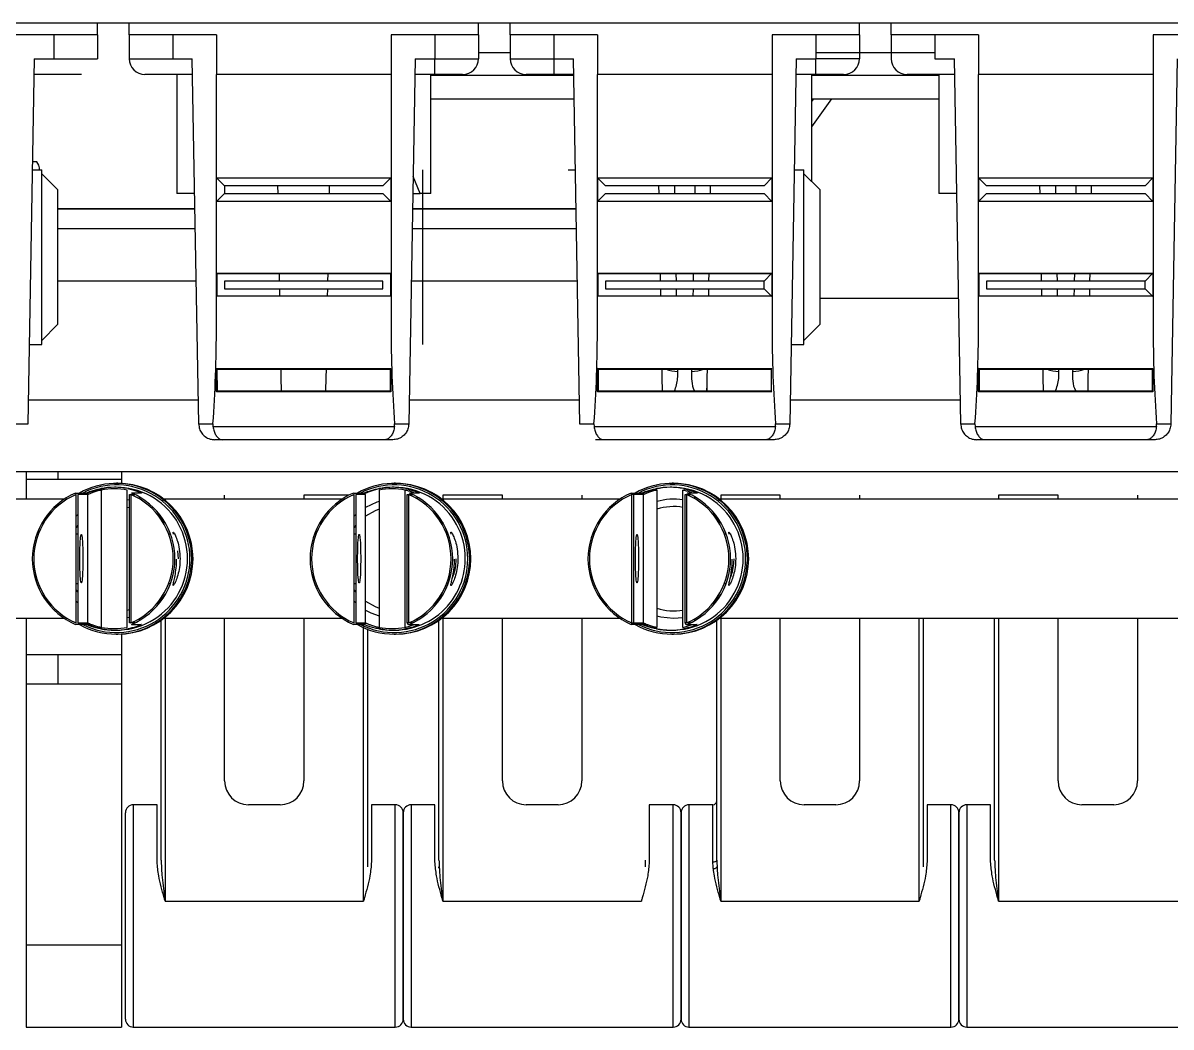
# Model space of a CAD drawing. Header units: millimetres. Extents: x 0 to 415, y 0 to 292.
# Drawn here: x 99.85 to 107.08, y 78.59 to 84.91 of the extents above; entities that cross this region are included whole.
import ezdxf

# ---------------------------------------------------------------- set-up
doc = ezdxf.new("R2010")
doc.units = ezdxf.units.MM

msp = doc.modelspace()

# ---------------------------------------------------------------- linework, layer by layer
at = {"color": 7, "linetype": 'Continuous', "lineweight": 25}
for p, q in [((90.42843, 84.91386), (109.2, 84.91386)), ((100.31422, 84.83886), (100.31422, 84.91386)), ((100.51422, 84.83886), (100.51422, 84.91386)), ((102.71422, 84.83886), (102.71422, 84.91386)), ((102.91422, 84.83886), (102.91422, 84.91386)), ((105.11422, 84.83886), (105.11422, 84.91386)), ((105.31422, 84.83886), (105.31422, 84.91386)), ((100.31422, 84.83886), (99.76422, 84.83886)), ((100.03922, 84.83886), (100.03922, 84.68886)), ((100.31422, 84.83886), (100.31422, 84.68886)), ((100.51422, 84.83886), (100.51422, 84.68886)), ((101.06422, 84.83886), (100.51422, 84.83886)), ((100.78922, 84.83886), (100.78922, 84.68886)), ((101.06422, 84.83886), (101.06422, 84.58886)), ((102.71422, 84.83886), (102.16422, 84.83886)), ((102.16422, 84.83886), (102.16422, 84.58886)), ((102.43922, 84.83886), (102.43922, 84.68886)), ((102.71422, 84.83886), (102.71422, 84.68886)), ((102.91422, 84.83886), (102.91422, 84.68886)), ((103.46422, 84.83886), (102.91422, 84.83886)), ((103.18922, 84.83886), (103.18922, 84.68886)), ((103.46422, 84.83886), (103.46422, 84.58886)), ((104.56422, 84.83886), (104.56422, 84.58886)), ((105.11422, 84.83886), (104.56422, 84.83886)), ((104.83922, 84.83886), (104.83922, 84.68886)), ((105.11422, 84.83886), (105.11422, 84.68886)), ((105.86422, 84.83886), (105.31422, 84.83886)), ((105.31422, 84.83886), (105.31422, 84.68886)), ((105.58922, 84.83886), (105.58922, 84.68886)), ((105.86422, 84.83886), (105.86422, 84.58886)), ((107.51422, 84.83886), (106.96422, 84.83886)), ((106.96422, 84.83886), (106.96422, 84.58886)), ((99.91596, 84.68886), (99.87582, 82.38886)), ((99.91596, 84.68886), (100.03922, 84.68886)), ((100.03922, 84.68886), (100.31422, 84.68886)), ((100.51422, 84.68886), (100.78922, 84.68886)), ((100.78922, 84.68886), (100.91247, 84.68886)), ((100.95262, 82.38886), (100.91247, 84.68886)), ((102.31596, 84.68886), (102.27582, 82.38886)), ((102.31596, 84.68886), (102.43922, 84.68886)), ((102.43922, 84.68886), (102.71422, 84.68886)), ((102.43922, 84.58886), (102.43922, 84.68886)), ((102.71422, 84.7282), (102.91422, 84.7282)), ((102.91422, 84.68886), (103.18922, 84.68886)), ((103.18922, 84.68886), (103.31247, 84.68886)), ((103.18922, 84.68886), (103.18922, 84.58886)), ((103.35262, 82.38886), (103.31247, 84.68886)), ((104.71596, 84.68886), (104.67582, 82.38886)), ((104.71596, 84.68886), (104.83922, 84.68886)), ((104.83922, 84.7282), (105.58922, 84.7282)), ((104.83922, 84.58886), (104.83922, 84.68886)), ((105.11422, 84.68886), (104.83922, 84.68886)), ((105.58922, 84.68886), (105.71247, 84.68886)), ((105.75262, 82.38886), (105.71247, 84.68886)), ((107.11596, 84.68886), (107.07582, 82.38886)), ((100.03922, 84.58886), (99.91422, 84.58886)), ((100.21422, 84.58886), (100.03922, 84.58886)), ((100.78922, 84.58886), (100.61422, 84.58886)), ((100.91422, 84.58886), (100.78922, 84.58886)), ((100.81422, 84.58886), (100.81422, 83.83886)), ((101.06422, 83.00761), (101.06422, 84.58886)), ((102.16422, 84.58886), (101.06422, 84.58886)), ((102.16422, 84.58886), (102.16422, 83.00761)), ((102.43922, 84.58886), (102.31422, 84.58886)), ((102.41422, 83.83886), (102.41422, 84.58886)), ((102.41422, 84.5857), (103.31427, 84.5857)), ((102.61422, 84.58886), (102.43922, 84.58886)), ((103.18922, 84.58886), (103.01422, 84.58886)), ((103.31422, 84.58886), (103.18922, 84.58886)), ((103.46422, 83.00761), (103.46422, 84.58886)), ((104.56422, 84.58886), (103.46422, 84.58886)), ((104.56422, 84.58886), (104.56422, 83.00761)), ((104.83922, 84.58886), (104.71422, 84.58886)), ((104.81422, 83.91386), (104.81422, 84.58886)), ((104.81422, 84.5857), (105.61422, 84.5857)), ((105.01422, 84.58886), (104.83922, 84.58886)), ((105.58922, 84.58886), (105.41422, 84.58886)), ((105.71422, 84.58886), (105.58922, 84.58886)), ((105.61422, 84.58886), (105.61422, 83.83886)), ((105.86422, 83.00761), (105.86422, 84.58886)), ((106.96422, 84.58886), (105.86422, 84.58886)), ((106.96422, 84.58886), (106.96422, 83.00761)), ((102.41422, 84.4357), (103.31689, 84.4357)), ((104.81422, 84.4357), (105.61422, 84.4357)), ((104.81422, 84.26049), (104.93985, 84.4357)), ((104.81422, 84.41874), (104.82638, 84.4357)), ((99.93286, 84.03886), (99.90462, 84.03886)), ((99.90374, 83.98886), (99.96422, 83.98886)), ((99.94907, 83.98886), (99.94907, 84.00201)), ((99.96422, 82.88886), (99.96422, 83.98886)), ((100.06422, 83.86386), (99.96422, 83.96386)), ((102.36422, 82.88886), (102.36422, 83.98886)), ((103.27936, 83.98886), (103.32469, 83.98886)), ((104.70374, 83.98886), (104.76422, 83.98886)), ((104.76422, 82.88886), (104.76422, 83.98886)), ((104.86422, 83.86386), (104.76422, 83.96386)), ((101.06511, 83.93798), (101.1151, 83.88798)), ((101.06511, 83.93798), (102.16333, 83.93798)), ((101.06511, 83.78975), (101.06511, 83.93798)), ((102.11334, 83.88798), (101.1151, 83.88798)), ((101.1151, 83.88798), (101.1151, 83.83974)), ((101.45229, 83.83974), (101.45145, 83.88798)), ((101.77614, 83.83974), (101.77698, 83.88798)), ((102.11334, 83.88798), (102.16333, 83.93798)), ((102.16224, 83.93688), (102.1618, 83.79128)), ((102.16333, 83.93798), (102.16333, 83.78975)), ((102.34729, 83.83886), (102.303, 83.94603)), ((103.46511, 83.93798), (103.5151, 83.88798)), ((103.46511, 83.93798), (104.56333, 83.93798)), ((103.46664, 83.79128), (103.4662, 83.93688)), ((104.51334, 83.88798), (103.5151, 83.88798)), ((103.85229, 83.83974), (103.85145, 83.88798)), ((103.95152, 83.83974), (103.95068, 83.88798)), ((104.07775, 83.88798), (104.07691, 83.83974)), ((104.17614, 83.83974), (104.17698, 83.88798)), ((104.51334, 83.88798), (104.56333, 83.93798)), ((104.56224, 83.93688), (104.5618, 83.79128)), ((105.86511, 83.93798), (106.96333, 83.93798)), ((105.86511, 83.93798), (105.9151, 83.88798)), ((105.86664, 83.79128), (105.8662, 83.93688)), ((106.91334, 83.88798), (105.9151, 83.88798)), ((106.25229, 83.83974), (106.25145, 83.88798)), ((106.35152, 83.83974), (106.35068, 83.88798)), ((106.47775, 83.88798), (106.47691, 83.83974)), ((106.57614, 83.83974), (106.57698, 83.88798)), ((106.91334, 83.88798), (106.96333, 83.93798)), ((106.96224, 83.93688), (106.9618, 83.79128)), ((100.06422, 83.86386), (100.06422, 83.01386)), ((100.92731, 83.83886), (100.81422, 83.83886)), ((101.06511, 83.78975), (101.1151, 83.83974)), ((101.1151, 83.83974), (102.11334, 83.83974)), ((102.11334, 83.83974), (102.16333, 83.78975)), ((102.30113, 83.83886), (102.34729, 83.83886)), ((102.41422, 83.83886), (102.34729, 83.83886)), ((103.46511, 83.78975), (103.5151, 83.83974)), ((103.5151, 83.83974), (104.51334, 83.83974)), ((104.51334, 83.83974), (104.56333, 83.78975)), ((104.86422, 83.86386), (104.86422, 83.01386)), ((105.72731, 83.83886), (105.61422, 83.83886)), ((105.86511, 83.78975), (105.9151, 83.83974)), ((105.9151, 83.83974), (106.91334, 83.83974)), ((106.91334, 83.83974), (106.96333, 83.78975)), ((100.06422, 83.74261), (100.92899, 83.74261)), ((100.92899, 83.74252), (100.06422, 83.74252)), ((102.16333, 83.78975), (101.06511, 83.78975)), ((103.32899, 83.74252), (102.29944, 83.74252)), ((102.29945, 83.74261), (103.32899, 83.74261)), ((104.56333, 83.78975), (103.46511, 83.78975)), ((106.96333, 83.78975), (105.86511, 83.78975)), ((100.93117, 83.61752), (100.06422, 83.61752)), ((103.33117, 83.61752), (102.29726, 83.61752)), ((101.06802, 83.33506), (101.06511, 83.33798)), ((101.06511, 83.33798), (102.16333, 83.33798)), ((101.06511, 83.18975), (101.06511, 83.33798)), ((101.06802, 83.33506), (102.16041, 83.33506)), ((101.06845, 83.1931), (101.06802, 83.33506)), ((101.46192, 83.28798), (101.4611, 83.33506)), ((101.76651, 83.28798), (101.76733, 83.33506)), ((102.16041, 83.33506), (102.15998, 83.1931)), ((102.16041, 83.33506), (102.16333, 83.33798)), ((103.46802, 83.33506), (103.46511, 83.33798)), ((103.46511, 83.33798), (104.56333, 83.33798)), ((103.46511, 83.18975), (103.46511, 83.33798)), ((103.46802, 83.33506), (104.56041, 83.33506)), ((103.46845, 83.1931), (103.46802, 83.33506)), ((103.86192, 83.28798), (103.8611, 83.33506)), ((103.96116, 83.28798), (103.96033, 83.33506)), ((104.0681, 83.33506), (104.06728, 83.28798)), ((104.16651, 83.28798), (104.16733, 83.33506)), ((104.51334, 83.28798), (104.56333, 83.33798)), ((104.56333, 83.33798), (104.56333, 83.18975)), ((105.86802, 83.33506), (105.86511, 83.33798)), ((105.86511, 83.33798), (106.96333, 83.33798)), ((105.86802, 83.33506), (106.96041, 83.33506)), ((105.86845, 83.1931), (105.86802, 83.33506)), ((106.26192, 83.28798), (106.2611, 83.33506)), ((106.36116, 83.28798), (106.36033, 83.33506)), ((106.4681, 83.33506), (106.46728, 83.28798)), ((106.56651, 83.28798), (106.56733, 83.33506)), ((106.91334, 83.28798), (106.96333, 83.33798)), ((106.96333, 83.33798), (106.96333, 83.18975)), ((100.06422, 83.29021), (100.93689, 83.29021)), ((101.1151, 83.28798), (101.1151, 83.23974)), ((102.11334, 83.28798), (101.1151, 83.28798)), ((101.1151, 83.23974), (102.11334, 83.23974)), ((101.46189, 83.29021), (101.76655, 83.29021)), ((101.46358, 83.1931), (101.46277, 83.23974)), ((101.76485, 83.1931), (101.76567, 83.23974)), ((102.11334, 83.23974), (102.11334, 83.28798)), ((102.29155, 83.29021), (103.33689, 83.29021)), ((104.51334, 83.28798), (103.5151, 83.28798)), ((103.5151, 83.28798), (103.5151, 83.23974)), ((103.5151, 83.23974), (104.51334, 83.23974)), ((103.86358, 83.1931), (103.86277, 83.23974)), ((103.96281, 83.1931), (103.962, 83.23974)), ((104.06644, 83.23974), (104.06562, 83.1931)), ((104.16485, 83.1931), (104.16567, 83.23974)), ((104.51334, 83.23974), (104.51334, 83.28798)), ((104.51334, 83.23974), (104.56333, 83.18975)), ((105.9151, 83.28798), (105.9151, 83.23974)), ((106.91334, 83.28798), (105.9151, 83.28798)), ((105.9151, 83.23974), (106.91334, 83.23974)), ((106.26358, 83.1931), (106.26277, 83.23974)), ((106.36281, 83.1931), (106.362, 83.23974)), ((106.46644, 83.23974), (106.46562, 83.1931)), ((106.56485, 83.1931), (106.56567, 83.23974)), ((106.91334, 83.23974), (106.91334, 83.28798)), ((106.91334, 83.23974), (106.96333, 83.18975)), ((101.06845, 83.1931), (101.06511, 83.18975)), ((102.15998, 83.1931), (101.06845, 83.1931)), ((103.46845, 83.1931), (103.46511, 83.18975)), ((104.55998, 83.1931), (103.46845, 83.1931)), ((105.73885, 83.17779), (104.86422, 83.17802)), ((106.95998, 83.1931), (105.86845, 83.1931)), ((99.96422, 82.91386), (100.06422, 83.01386)), ((104.76422, 82.91386), (104.86422, 83.01386)), ((99.88454, 82.88886), (99.96422, 82.88886)), ((104.68454, 82.88886), (104.76422, 82.88886)), ((101.06985, 82.73323), (101.06511, 82.73798)), ((101.06511, 82.58975), (101.06511, 82.73798)), ((101.06511, 82.73798), (102.16333, 82.73798)), ((101.06985, 82.73323), (102.15858, 82.73323)), ((101.07027, 82.59492), (101.06985, 82.73323)), ((101.47251, 82.68139), (101.47161, 82.73323)), ((101.75592, 82.68139), (101.75683, 82.73323)), ((102.15858, 82.73323), (102.15816, 82.59492)), ((102.15858, 82.73323), (102.16333, 82.73798)), ((102.16333, 82.73798), (102.16333, 82.58975)), ((103.46985, 82.73323), (103.46511, 82.73798)), ((103.46511, 82.58975), (103.46511, 82.73798)), ((103.46511, 82.73798), (104.56333, 82.73798)), ((103.46985, 82.73323), (104.55858, 82.73323)), ((103.47027, 82.59492), (103.46985, 82.73323)), ((103.87251, 82.68139), (103.87161, 82.73323)), ((103.97108, 82.71926), (103.97084, 82.73323)), ((104.0576, 82.73323), (104.05735, 82.71926)), ((104.15592, 82.68139), (104.15683, 82.73323)), ((104.55858, 82.73323), (104.55816, 82.59492)), ((104.55858, 82.73323), (104.56333, 82.73798)), ((105.86985, 82.73323), (105.86511, 82.73798)), ((105.86511, 82.58975), (105.86511, 82.73798)), ((105.86511, 82.73798), (106.96333, 82.73798)), ((105.86985, 82.73323), (106.95858, 82.73323)), ((105.87027, 82.59492), (105.86985, 82.73323)), ((106.27251, 82.68139), (106.27161, 82.73323)), ((106.37108, 82.71926), (106.37084, 82.73323)), ((106.4576, 82.73323), (106.45735, 82.71926)), ((106.55592, 82.68139), (106.55683, 82.73323)), ((106.95858, 82.73323), (106.95816, 82.59492)), ((106.95858, 82.73323), (106.96333, 82.73798)), ((106.96333, 82.73798), (106.96333, 82.58975)), ((101.47402, 82.59492), (101.47251, 82.68139)), ((101.75441, 82.59492), (101.75592, 82.68139)), ((103.87402, 82.59492), (103.87251, 82.68139)), ((104.15441, 82.59492), (104.15592, 82.68139)), ((106.27402, 82.59492), (106.27251, 82.68139)), ((106.55441, 82.59492), (106.55592, 82.68139)), ((101.07027, 82.59492), (101.06511, 82.58975)), ((102.16333, 82.58975), (101.06511, 82.58975)), ((102.15816, 82.59492), (101.07027, 82.59492)), ((102.15816, 82.59492), (102.16333, 82.58975)), ((103.47027, 82.59492), (103.46511, 82.58975)), ((104.56333, 82.58975), (103.46511, 82.58975)), ((104.55816, 82.59492), (103.47027, 82.59492)), ((104.55816, 82.59492), (104.56333, 82.58975)), ((105.87027, 82.59492), (105.86511, 82.58975)), ((106.96333, 82.58975), (105.86511, 82.58975)), ((106.95816, 82.59492), (105.87027, 82.59492)), ((106.95816, 82.59492), (106.96333, 82.58975)), ((99.87843, 82.53886), (100.95, 82.53886)), ((102.27843, 82.53886), (103.35, 82.53886)), ((104.67843, 82.53886), (105.75, 82.53886)), ((99.78615, 82.38886), (99.87582, 82.38886)), ((99.87579, 82.38712), (99.79112, 82.38712)), ((99.87582, 82.38886), (99.87579, 82.38712)), ((100.95262, 82.38886), (101.04229, 82.38886)), ((100.95265, 82.38712), (100.95262, 82.38886)), ((101.04091, 82.38712), (100.95265, 82.38712)), ((101.04229, 82.38886), (101.04262, 82.37173)), ((101.04262, 82.37173), (102.18582, 82.37173)), ((102.18582, 82.37173), (102.18615, 82.38886)), ((102.18615, 82.38886), (102.27582, 82.38886)), ((102.27582, 82.38886), (102.27579, 82.38712)), ((103.35262, 82.38886), (103.44229, 82.38886)), ((103.35265, 82.38712), (103.35262, 82.38886)), ((103.44091, 82.38712), (103.35265, 82.38712)), ((103.44229, 82.38886), (103.44262, 82.37173)), ((103.44262, 82.37173), (104.58582, 82.37173)), ((104.58582, 82.37173), (104.58615, 82.38886)), ((104.58615, 82.38886), (104.67582, 82.38886)), ((104.67579, 82.38712), (104.59112, 82.38712)), ((104.67582, 82.38886), (104.67579, 82.38712)), ((105.75262, 82.38886), (105.84229, 82.38886)), ((105.75265, 82.38712), (105.75262, 82.38886)), ((105.84091, 82.38712), (105.75265, 82.38712)), ((105.84229, 82.38886), (105.84262, 82.37173)), ((105.84262, 82.37173), (106.98582, 82.37173)), ((106.98582, 82.37173), (106.98615, 82.38886)), ((106.98615, 82.38886), (107.07582, 82.38886)), ((107.07579, 82.38712), (106.99112, 82.38712)), ((107.07582, 82.38886), (107.07579, 82.38712)), ((101.1005, 82.28886), (101.05263, 82.28886)), ((102.12793, 82.28886), (101.1005, 82.28886)), ((102.1758, 82.28886), (102.12793, 82.28886)), ((103.5005, 82.28886), (103.45263, 82.28886)), ((104.52793, 82.28886), (103.5005, 82.28886)), ((104.5758, 82.28886), (104.52793, 82.28886)), ((105.9005, 82.28886), (105.85263, 82.28886)), ((106.92793, 82.28886), (105.9005, 82.28886)), ((106.9758, 82.28886), (106.92793, 82.28886)), ((99.6158, 82.08886), (112.91204, 82.08886)), ((99.8658, 82.08886), (99.8658, 82.03886)), ((100.0658, 82.08886), (100.0658, 82.03886)), ((100.4658, 82.08886), (100.4658, 82.03886)), ((99.8658, 82.03886), (99.8658, 81.91386)), ((100.4658, 82.03886), (99.8658, 82.03886)), ((100.44264, 82.01386), (100.43425, 82.01386)), ((100.4658, 82.03886), (100.4658, 82.0133)), ((102.19264, 82.01386), (102.18425, 82.01386)), ((103.94264, 82.01386), (103.93425, 82.01386)), ((100.17753, 81.95284), (100.23948, 81.95284)), ((100.1808, 81.13409), (100.1808, 81.94364)), ((100.25337, 81.94364), (100.19142, 81.94364)), ((100.19142, 81.94364), (100.19142, 81.13409)), ((100.25337, 81.13409), (100.25337, 81.94364)), ((100.33837, 81.97106), (100.33837, 81.10667)), ((100.43296, 81.98886), (100.42134, 81.98886)), ((100.50302, 81.10667), (100.50302, 81.97106)), ((100.51574, 81.13409), (100.51574, 81.94364)), ((100.51574, 81.94364), (100.54979, 81.94364)), ((100.52508, 81.94364), (100.52508, 81.13409)), ((100.59159, 81.95284), (100.52964, 81.95284)), ((101.1158, 81.91386), (101.1158, 81.93886)), ((101.89786, 81.93886), (101.6158, 81.93886)), ((101.6158, 81.93886), (101.6158, 81.91386)), ((101.92753, 81.95284), (101.98948, 81.95284)), ((101.9308, 81.13409), (101.9308, 81.94364)), ((102.00337, 81.94364), (101.94142, 81.94364)), ((101.94142, 81.94364), (101.94142, 81.13409)), ((102.00337, 81.13409), (102.00337, 81.94364)), ((102.08837, 81.97106), (102.08837, 81.10667)), ((102.18296, 81.98886), (102.17134, 81.98886)), ((102.25302, 81.10667), (102.25302, 81.97106)), ((102.26574, 81.13409), (102.26574, 81.94364)), ((102.26574, 81.94364), (102.29979, 81.94364)), ((102.27508, 81.94364), (102.27508, 81.13409)), ((102.34159, 81.95284), (102.27964, 81.95284)), ((102.8658, 81.93886), (102.4908, 81.93886)), ((102.4908, 81.93886), (102.4908, 81.91386)), ((102.8658, 81.91386), (102.8658, 81.93886)), ((103.3658, 81.93886), (103.3658, 81.91386)), ((103.67753, 81.95284), (103.73948, 81.95284)), ((103.6808, 81.13409), (103.6808, 81.94364)), ((103.69142, 81.94364), (103.6808, 81.94364)), ((103.69142, 81.94364), (103.69142, 81.13409)), ((103.75337, 81.94364), (103.69142, 81.94364)), ((103.75337, 81.13409), (103.75337, 81.94364)), ((103.83837, 81.97106), (103.83837, 81.10667)), ((103.93296, 81.98886), (103.92134, 81.98886)), ((104.00302, 81.10667), (104.00302, 81.97106)), ((104.01574, 81.13409), (104.01574, 81.94364)), ((104.01574, 81.94364), (104.04979, 81.94364)), ((104.02508, 81.94364), (104.02508, 81.13409)), ((104.09159, 81.95284), (104.02964, 81.95284)), ((104.6158, 81.93886), (104.2408, 81.93886)), ((104.2408, 81.93886), (104.2408, 81.91386)), ((104.6158, 81.91386), (104.6158, 81.93886)), ((105.1158, 81.93886), (105.1158, 81.91386)), ((106.3658, 81.93886), (105.9908, 81.93886)), ((105.9908, 81.93886), (105.9908, 81.91386)), ((106.3658, 81.91386), (106.3658, 81.93886)), ((106.8658, 81.93886), (106.8658, 81.91386)), ((100.10535, 81.91386), (98.98358, 81.91386)), ((100.51574, 81.90677), (100.50302, 81.90905)), ((100.51574, 81.85949), (100.50302, 81.86212)), ((100.5777, 81.92882), (100.5777, 81.91685)), ((101.85535, 81.91386), (100.73358, 81.91386)), ((102.3277, 81.92882), (102.3277, 81.91685)), ((102.32786, 81.91675), (102.32786, 81.92872)), ((103.60535, 81.91386), (102.48358, 81.91386)), ((104.0777, 81.92882), (104.0777, 81.91685)), ((104.07786, 81.91675), (104.07786, 81.92872)), ((110.05127, 81.91386), (104.23358, 81.91386)), ((100.19142, 81.74952), (100.1808, 81.73607)), ((101.94142, 81.74952), (101.9308, 81.73607)), ((100.19142, 81.69386), (100.1808, 81.69386)), ((100.77517, 81.69386), (100.76387, 81.69386)), ((101.94142, 81.69386), (101.9308, 81.69386)), ((102.52517, 81.69386), (102.51387, 81.69386)), ((104.27517, 81.69386), (104.26387, 81.69386)), ((100.82461, 81.53886), (100.82098, 81.58799)), ((100.1808, 81.38386), (100.19142, 81.38386)), ((100.76387, 81.38386), (100.77517, 81.38386)), ((101.9308, 81.38386), (101.94142, 81.38386)), ((102.51387, 81.38386), (102.52517, 81.38386)), ((104.26387, 81.38386), (104.27517, 81.38386)), ((100.1808, 81.34166), (100.19142, 81.3282)), ((101.9308, 81.34166), (101.94142, 81.3282)), ((100.1808, 81.27158), (100.19142, 81.26151)), ((100.50302, 81.21561), (100.51574, 81.21823)), ((101.9308, 81.27158), (101.94142, 81.26151)), ((98.98358, 81.16386), (100.10535, 81.16386)), ((99.8658, 81.16386), (99.8658, 80.93293)), ((100.50302, 81.16867), (100.51574, 81.17096)), ((100.5777, 81.16088), (100.5777, 81.14891)), ((100.7158, 79.64108), (100.7158, 81.15067)), ((100.73358, 81.16386), (101.85535, 81.16386)), ((100.7408, 81.16386), (100.7408, 79.3822)), ((101.1158, 80.13886), (101.1158, 81.16386)), ((101.6158, 81.16386), (101.6158, 80.13886)), ((102.3277, 81.16088), (102.3277, 81.14891)), ((102.32786, 81.14901), (102.32786, 81.16098)), ((102.4658, 79.64108), (102.4658, 81.15067)), ((102.48358, 81.16386), (103.60535, 81.16386)), ((102.4908, 81.16386), (102.4908, 79.3822)), ((102.8658, 80.13886), (102.8658, 81.16386)), ((103.3658, 81.16386), (103.3658, 80.13886)), ((103.94328, 81.16386), (104.00302, 81.16867)), ((104.0777, 81.16088), (104.0777, 81.14891)), ((104.07786, 81.14901), (104.07786, 81.16098)), ((104.2158, 79.64108), (104.2158, 81.15067)), ((104.23358, 81.16386), (110.05127, 81.16386)), ((104.2408, 81.16386), (104.2408, 79.3822)), ((104.6158, 80.13886), (104.6158, 81.16386)), ((105.1158, 81.16386), (105.1158, 80.13886)), ((105.4908, 79.3822), (105.4908, 81.16386)), ((105.5158, 81.16386), (105.5158, 79.64108)), ((105.9658, 79.64108), (105.9658, 81.16386)), ((105.9908, 81.16386), (105.9908, 79.3822)), ((106.3658, 80.13886), (106.3658, 81.16386)), ((106.8658, 81.16386), (106.8658, 80.13886)), ((100.23948, 81.12489), (100.17753, 81.12489)), ((100.19142, 81.13409), (100.25337, 81.13409)), ((100.42134, 81.08886), (100.43296, 81.08886)), ((100.54979, 81.13409), (100.51574, 81.13409)), ((100.52964, 81.12489), (100.59159, 81.12489)), ((101.98948, 81.12489), (101.92753, 81.12489)), ((101.94142, 81.13409), (102.00337, 81.13409)), ((101.98676, 81.13409), (102.0009, 81.1275)), ((101.9908, 79.3822), (101.9908, 81.10908)), ((102.0158, 81.09816), (102.0158, 79.64108)), ((102.17134, 81.08886), (102.18296, 81.08886)), ((102.29979, 81.13409), (102.26574, 81.13409)), ((102.27572, 81.12409), (102.33767, 81.12409)), ((102.27964, 81.12489), (102.34159, 81.12489)), ((103.73948, 81.12489), (103.67753, 81.12489)), ((103.6808, 81.13409), (103.69142, 81.13409)), ((103.69142, 81.13409), (103.75337, 81.13409)), ((103.92134, 81.08886), (103.93296, 81.08886)), ((104.04979, 81.13409), (104.01574, 81.13409)), ((104.02572, 81.12409), (104.08767, 81.12409)), ((104.02964, 81.12489), (104.09159, 81.12489)), ((100.43425, 81.06386), (100.44264, 81.06386)), ((100.4658, 81.06443), (100.4658, 80.93293)), ((102.18425, 81.06386), (102.19264, 81.06386)), ((103.93425, 81.06386), (103.94264, 81.06386)), ((99.8658, 80.93293), (99.8658, 80.74813)), ((100.4658, 80.93293), (99.8658, 80.93293)), ((100.0658, 80.93293), (100.0658, 80.74813)), ((100.4658, 80.93293), (100.4658, 80.74813)), ((99.8658, 80.74813), (99.8658, 79.10406)), ((100.4658, 80.74813), (99.8658, 80.74813)), ((100.4658, 80.74813), (100.4658, 79.10406)), ((100.6908, 79.98886), (100.5408, 79.98886)), ((100.5408, 79.98886), (100.5408, 79.28886)), ((100.6908, 79.62893), (100.6908, 79.98886)), ((101.4658, 79.98886), (101.2658, 79.98886)), ((102.0158, 80.01386), (102.0158, 79.59703)), ((102.1908, 79.98886), (102.0408, 79.98886)), ((102.0408, 79.98886), (102.0408, 79.62893)), ((102.1908, 79.28886), (102.1908, 79.98886)), ((102.4408, 79.98886), (102.2908, 79.98886)), ((102.2908, 79.98886), (102.2908, 79.28886)), ((102.4408, 79.62893), (102.4408, 79.98886)), ((103.2158, 79.98886), (103.0158, 79.98886)), ((103.9408, 79.98886), (103.7908, 79.98886)), ((103.7908, 79.98886), (103.7908, 79.62893)), ((103.9408, 79.28886), (103.9408, 79.98886)), ((104.1908, 79.98886), (104.0408, 79.98886)), ((104.0408, 79.98886), (104.0408, 79.28886)), ((104.1908, 79.62893), (104.1908, 79.98886)), ((104.9658, 79.98886), (104.7658, 79.98886)), ((105.6908, 79.98886), (105.5408, 79.98886)), ((105.5408, 79.98886), (105.5408, 79.62893)), ((105.6908, 79.28886), (105.6908, 79.98886)), ((105.9408, 79.98886), (105.7908, 79.98886)), ((105.7908, 79.98886), (105.7908, 79.28886)), ((105.9408, 79.62893), (105.9408, 79.98886)), ((106.7158, 79.98886), (106.5158, 79.98886)), ((100.4908, 79.28886), (100.4908, 79.93886)), ((102.2408, 79.28886), (102.2408, 79.93886)), ((102.2408, 79.93886), (102.2408, 79.28886)), ((103.9908, 79.28886), (103.9908, 79.93886)), ((103.9908, 79.93886), (103.9908, 79.28886)), ((105.7408, 79.28886), (105.7408, 79.93886)), ((105.7408, 79.93886), (105.7408, 79.28886)), ((103.7658, 79.64108), (103.7658, 79.59703)), ((105.5158, 79.64108), (105.5158, 79.59703)), ((102.46582, 79.58886), (102.4658, 79.59703)), ((100.7408, 79.3822), (101.9908, 79.3822)), ((102.4908, 79.3822), (103.7408, 79.3822)), ((104.2408, 79.3822), (105.4908, 79.3822)), ((105.9908, 79.3822), (107.2408, 79.3822)), ((100.4908, 78.63886), (100.4908, 79.28886)), ((100.5408, 79.28886), (100.5408, 78.58886)), ((102.1908, 78.58886), (102.1908, 79.28886)), ((102.2408, 78.63886), (102.2408, 79.28886)), ((102.2408, 79.28886), (102.2408, 78.63886)), ((102.2908, 79.28886), (102.2908, 78.58886)), ((103.9408, 78.58886), (103.9408, 79.28886)), ((103.9908, 78.63886), (103.9908, 79.28886)), ((103.9908, 79.28886), (103.9908, 78.63886)), ((104.0408, 79.28886), (104.0408, 78.58886)), ((105.6908, 78.58886), (105.6908, 79.28886)), ((105.7408, 78.63886), (105.7408, 79.28886)), ((105.7408, 79.28886), (105.7408, 78.63886)), ((105.7908, 79.28886), (105.7908, 78.58886)), ((99.8658, 79.10406), (99.8658, 78.58886)), ((100.4658, 79.10406), (99.8658, 79.10406)), ((100.4658, 79.10406), (100.4658, 78.58886)), ((99.8658, 78.58886), (100.4658, 78.58886)), ((100.5408, 78.58886), (102.1908, 78.58886)), ((102.2908, 78.58886), (103.9408, 78.58886)), ((104.0408, 78.58886), (105.6908, 78.58886)), ((105.7908, 78.58886), (107.4408, 78.58886))]:
    msp.add_line(p, q, dxfattribs=at)
at = {"color": 7, "linetype": 'Continuous', "lineweight": 25, "flags": 128}
for points in [[(102.08837, 81.89882), (102.07379, 81.89423), (102.00337, 81.86199)], [(100.19142, 81.81622), (100.18593, 81.81111), (100.1808, 81.80614)], [(100.7419, 81.76488), (100.70063, 81.81111), (100.69007, 81.82076)], [(101.94142, 81.81622), (101.93593, 81.81111), (101.9308, 81.80614)], [(102.08837, 81.85035), (102.06334, 81.84073), (102.00337, 81.80693)], [(102.4919, 81.76488), (102.45063, 81.81111), (102.44007, 81.82076)], [(104.2419, 81.76488), (104.20063, 81.81111), (104.19007, 81.82076)], [(100.20336, 81.53886), (100.20396, 81.59188), (100.2057, 81.6385), (100.20836, 81.6731), (100.21163, 81.69151), (100.2151, 81.69151), (100.21836, 81.6731), (100.22103, 81.6385), (100.22276, 81.59188), (100.22337, 81.53886), (100.22276, 81.48585), (100.22103, 81.43923), (100.21836, 81.40463), (100.2151, 81.38622), (100.21163, 81.38622), (100.20836, 81.40463), (100.2057, 81.43923), (100.20396, 81.48585), (100.20336, 81.53886)], [(101.95336, 81.53886), (101.95396, 81.59188), (101.9557, 81.6385), (101.95836, 81.6731), (101.96163, 81.69151), (101.9651, 81.69151), (101.96836, 81.6731), (101.97103, 81.6385), (101.97276, 81.59188), (101.97337, 81.53886), (101.97276, 81.48585), (101.97103, 81.43923), (101.96836, 81.40463), (101.9651, 81.38622), (101.96163, 81.38622), (101.95836, 81.40463), (101.9557, 81.43923), (101.95396, 81.48585), (101.95336, 81.53886)], [(103.70336, 81.53886), (103.70396, 81.59188), (103.7057, 81.6385), (103.70836, 81.6731), (103.71163, 81.69151), (103.7151, 81.69151), (103.71836, 81.6731), (103.72103, 81.6385), (103.72276, 81.59188), (103.72337, 81.53886), (103.72276, 81.48585), (103.72103, 81.43923), (103.71836, 81.40463), (103.7151, 81.38622), (103.71163, 81.38622), (103.70836, 81.40463), (103.7057, 81.43923), (103.70396, 81.48585), (103.70336, 81.53886)], [(100.90046, 81.62465), (100.90826, 81.53886), (100.9079, 81.52029)], [(102.65046, 81.62465), (102.65826, 81.53886), (102.6579, 81.52029)], [(104.40046, 81.62465), (104.40826, 81.53886), (104.4079, 81.52029)], [(100.69007, 81.25697), (100.7285, 81.29609), (100.7419, 81.31285)], [(102.44007, 81.25697), (102.4785, 81.29609), (102.4919, 81.31285)], [(104.19007, 81.25697), (104.2285, 81.29609), (104.2419, 81.31285)], [(102.00337, 81.2708), (102.06334, 81.237), (102.08837, 81.22738)], [(102.00337, 81.21574), (102.03615, 81.19852), (102.08837, 81.1789)], [(103.83837, 81.1789), (103.86284, 81.17263), (103.94328, 81.16386)], [(102.33767, 81.12409), (102.33923, 81.12421), (102.34159, 81.12489)], [(104.08767, 81.12409), (104.08923, 81.12421), (104.09159, 81.12489)], [(104.1908, 79.62893), (104.19568, 79.62916), (104.20037, 79.62986), (104.20469, 79.63098), (104.20848, 79.63249), (104.21158, 79.63433), (104.2139, 79.63643), (104.21532, 79.63871), (104.2158, 79.64108)], [(104.1908, 79.58641), (104.19568, 79.58661), (104.20037, 79.58722), (104.20469, 79.5882), (104.20848, 79.58952), (104.21158, 79.59113), (104.2139, 79.59297), (104.21532, 79.59496), (104.2158, 79.59703)]]:
    msp.add_lwpolyline(points, dxfattribs=at)
at = {"color": 7, "linetype": 'Continuous', "lineweight": 25}
for centre, radius, start, end in [((100.61422, 84.68886), 0.1, 180, 270), ((102.61422, 84.68886), 0.1, 270, 0), ((103.01422, 84.68886), 0.1, 180, 270), ((105.01422, 84.68886), 0.1, 270, 360), ((105.41422, 84.68886), 0.1, 180, 270), ((103.96311, 82.88294), 0.16387, 246.00683, 272.787131), ((104.06532, 82.88294), 0.16387, 267.212869, 293.99317), ((106.36311, 82.88294), 0.16387, 246.00683, 272.787131), ((106.46532, 82.88294), 0.16387, 267.212869, 293.99317), ((100.4342, 81.53979), 0.47393, 10.314493, 119.361997), ((100.44184, 81.53886), 0.475, 270.096207, 89.903793), ((102.1842, 81.53979), 0.47393, 10.314493, 119.361997), ((102.19184, 81.53886), 0.475, 270.096207, 89.903793), ((103.9342, 81.53979), 0.47393, 10.314493, 119.361997), ((103.94184, 81.53886), 0.475, 270.096207, 89.903793), ((100.35476, 81.53886), 0.45032, 113.176871, 246.823129), ((100.35409, 81.53886), 0.44031, 113.176871, 246.823129), ((100.4336, 81.53973), 0.46403, 359.893514, 117.092786), ((100.43289, 81.53959), 0.44913, 359.907108, 115.892543), ((100.42134, 81.54072), 0.44815, 79.170705, 100.829295), ((100.4207, 81.54068), 0.43819, 79.170705, 100.829295), ((100.35178, 81.53886), 0.44031, 293.176871, 66.823129), ((100.3524, 81.53886), 0.45032, 293.176871, 66.823129), ((102.10476, 81.53886), 0.45032, 113.176871, 246.823129), ((102.10409, 81.53886), 0.44031, 113.176871, 246.823129), ((102.1836, 81.53973), 0.46403, 359.893514, 117.092786), ((102.18288, 81.53959), 0.44914, 359.907513, 115.02001), ((102.17134, 81.54072), 0.44815, 79.170705, 100.829295), ((102.1707, 81.54068), 0.43819, 79.170705, 100.829295), ((102.10178, 81.53886), 0.44031, 293.176871, 66.823129), ((102.1024, 81.53886), 0.45032, 293.176871, 66.823129), ((103.85476, 81.53886), 0.45032, 113.176871, 246.823129), ((103.85409, 81.53886), 0.44031, 113.176871, 246.823129), ((103.71541, 81.96111), 0.03878, 192.31983, 206.782638), ((103.9336, 81.53973), 0.46403, 359.893514, 117.092786), ((103.93289, 81.53959), 0.44913, 359.907108, 115.892543), ((103.92134, 81.54072), 0.44815, 79.170705, 100.829295), ((103.85178, 81.53886), 0.44031, 293.176871, 66.823129), ((103.8524, 81.53886), 0.45032, 293.176871, 66.823129), ((103.94328, 81.5404), 0.37347, 80.794982, 106.315015), ((103.94328, 81.5402), 0.32742, 79.486533, 108.688834), ((100.43426, 81.53794), 0.47396, 240.631492, 357.866352), ((100.43353, 81.53812), 0.46411, 242.922532, 0.091168), ((100.43289, 81.53813), 0.44913, 244.107457, 0.092892), ((102.18426, 81.53794), 0.47396, 240.631492, 357.866352), ((102.18353, 81.53812), 0.46411, 242.922532, 0.091168), ((102.18269, 81.53827), 0.44933, 257.726165, 0.075059), ((103.93426, 81.53794), 0.47396, 240.631492, 357.866352), ((103.93353, 81.53812), 0.46411, 242.922532, 0.091168), ((103.93289, 81.53813), 0.44913, 244.107457, 0.092892), ((103.94328, 81.53753), 0.32742, 251.311166, 280.513467), ((100.42134, 81.53701), 0.44815, 259.170705, 280.829295), ((100.4207, 81.53705), 0.43819, 259.170705, 280.829295), ((101.99339, 81.13407), 0.00998, 246.937229, 0.090963), ((102.1254, 81.09706), 0.03825, 165.452793, 180.320861), ((102.17134, 81.53701), 0.44815, 259.170705, 280.829295), ((102.1707, 81.53705), 0.43819, 259.170705, 280.829295), ((102.27573, 81.13407), 0.00998, 179.909037, 293.062771), ((103.71541, 81.11661), 0.03878, 153.217362, 167.68017), ((103.92134, 81.53701), 0.44815, 259.170705, 280.829295), ((104.02573, 81.13407), 0.00998, 179.909037, 293.062771), ((101.2658, 80.13886), 0.15, 180, 270), ((101.4658, 80.13886), 0.15, 270, 360), ((103.0158, 80.13886), 0.15, 180, 270), ((103.2158, 80.13886), 0.15, 270, 360), ((104.7658, 80.13886), 0.15, 180, 270), ((104.9658, 80.13886), 0.15, 270, 360), ((106.5158, 80.13886), 0.15, 180, 270), ((106.7158, 80.13886), 0.15, 270, 360), ((100.5408, 79.93886), 0.05, 90, 180), ((102.1908, 79.93886), 0.05, 0, 90), ((102.2908, 79.93886), 0.05, 90, 180), ((103.9408, 79.93886), 0.05, 0, 90), ((104.0408, 79.93886), 0.05, 90, 180), ((104.1908, 80.01386), 0.025, 270, 0), ((105.6908, 79.93886), 0.05, 0, 90), ((105.7908, 79.93886), 0.05, 90, 180), ((100.5408, 78.63886), 0.05, 180, 270), ((102.1908, 78.63886), 0.05, 270, 0), ((102.2908, 78.63886), 0.05, 180, 270), ((103.9408, 78.63886), 0.05, 270, 0), ((104.0408, 78.63886), 0.05, 180, 270), ((105.6908, 78.63886), 0.05, 270, 0), ((105.7908, 78.63886), 0.05, 180, 270)]:
    msp.add_arc(centre, radius, start, end, dxfattribs=at)
for centre, major_axis, ratio, start_param, end_param in [((99.89907, 84.03886), (-0.0466, 0.0466), 0.3889837, 3.5125663, 4.3414153), ((100.78922, 83.00761), (0, 1.58125), 0.173913, 4.3103404, 4.712389), ((102.43922, 83.00761), (0, 1.58125), 0.173913, 1.5707963, 1.9728449), ((103.18922, 83.00761), (0, 1.58125), 0.173913, 4.3103404, 4.712389), ((104.83922, 83.00761), (0, 1.58125), 0.173913, 1.5707963, 1.9728449), ((105.58922, 83.00761), (0, 1.58125), 0.173913, 4.3103404, 4.712389), ((107.23922, 83.00761), (0, 1.58125), 0.173913, 1.5707963, 1.9728449)]:
    msp.add_ellipse(centre, major_axis=major_axis, ratio=ratio, start_param=start_param, end_param=end_param, dxfattribs=at)
for points, knots in [([(103.95038, 82.59492), (103.95846, 82.62119), (103.97103, 82.66202), (103.97107, 82.70422), (103.97108, 82.71926)], [0, 0, 0, 0, 0.6435987, 1, 1, 1, 1]), ([(104.05735, 82.71926), (104.05625, 82.6772), (104.05512, 82.6338), (104.07559, 82.59608), (104.07622, 82.59492)], [0, 0, 0, 0, 0.9691766, 1, 1, 1, 1]), ([(104.15182, 82.59492), (104.15226, 82.59809), (104.15623, 82.62669), (104.15607, 82.65565), (104.15592, 82.68139)], [0, 0, 0, 0, 0.1109153, 1, 1, 1, 1]), ([(106.34914, 82.58975), (106.35779, 82.61773), (106.37094, 82.66027), (106.37105, 82.70423), (106.37108, 82.71926)], [0, 0, 0, 0, 0.6579199, 1, 1, 1, 1]), ([(106.45735, 82.71926), (106.45655, 82.67728), (106.45568, 82.63199), (106.4774, 82.59263), (106.47899, 82.58975)], [0, 0, 0, 0, 0.9269398, 1, 1, 1, 1]), ([(100.95265, 82.38712), (100.95379, 82.3767), (100.95608, 82.35588), (100.97131, 82.32815), (100.99395, 82.30572), (101.02207, 82.29197), (101.0428, 82.28888), (101.05247, 82.28886), (101.05263, 82.28886)], [0, 0, 0, 0, 0.1919714, 0.3835705, 0.5849256, 0.8062959, 0.996736, 1, 1, 1, 1]), ([(101.04262, 82.37173), (101.04443, 82.36156), (101.04804, 82.34127), (101.06012, 82.31644), (101.07572, 82.29741), (101.08989, 82.28984), (101.09832, 82.28887), (101.10043, 82.28886), (101.1005, 82.28886)], [0, 0, 0, 0, 0.2092472, 0.4176178, 0.648139, 0.9117033, 0.9967654, 1, 1, 1, 1]), ([(102.18582, 82.37173), (102.18401, 82.36156), (102.1804, 82.34127), (102.16831, 82.31644), (102.15271, 82.29741), (102.13854, 82.28984), (102.13011, 82.28887), (102.12801, 82.28886), (102.12793, 82.28886)], [0, 0, 0, 0, 0.2092472, 0.4176178, 0.648139, 0.9117033, 0.9967654, 1, 1, 1, 1]), ([(102.27579, 82.38712), (102.27464, 82.3767), (102.27236, 82.35588), (102.25713, 82.32815), (102.23449, 82.30572), (102.20636, 82.29197), (102.18564, 82.28888), (102.17596, 82.28886), (102.1758, 82.28886)], [0, 0, 0, 0, 0.1919714, 0.3835705, 0.5849256, 0.8062959, 0.996736, 1, 1, 1, 1]), ([(103.44262, 82.37173), (103.44443, 82.36156), (103.44804, 82.34127), (103.46012, 82.31644), (103.47572, 82.29741), (103.48989, 82.28984), (103.49832, 82.28887), (103.50043, 82.28886), (103.5005, 82.28886)], [0, 0, 0, 0, 0.20924719, 0.41761782, 0.64813899, 0.9117033, 0.99676539, 1, 1, 1, 1]), ([(104.58582, 82.37173), (104.58401, 82.36156), (104.5804, 82.34127), (104.56831, 82.31644), (104.55271, 82.29741), (104.53854, 82.28984), (104.53011, 82.28887), (104.52801, 82.28886), (104.52793, 82.28886)], [0, 0, 0, 0, 0.2092472, 0.4176178, 0.648139, 0.9117033, 0.9967654, 1, 1, 1, 1]), ([(104.67579, 82.38712), (104.67464, 82.3767), (104.67236, 82.35588), (104.65713, 82.32815), (104.63449, 82.30572), (104.60636, 82.29197), (104.58564, 82.28888), (104.57596, 82.28886), (104.5758, 82.28886)], [0, 0, 0, 0, 0.1919714, 0.3835705, 0.5849256, 0.8062959, 0.996736, 1, 1, 1, 1]), ([(105.75265, 82.38712), (105.75379, 82.3767), (105.75608, 82.35588), (105.77131, 82.32815), (105.79395, 82.30572), (105.82207, 82.29197), (105.8428, 82.28888), (105.85247, 82.28886), (105.85263, 82.28886)], [0, 0, 0, 0, 0.1919714, 0.38357051, 0.5849256, 0.80629589, 0.99673596, 1, 1, 1, 1]), ([(105.84262, 82.37173), (105.84443, 82.36156), (105.84804, 82.34127), (105.86012, 82.31644), (105.87572, 82.29741), (105.88989, 82.28984), (105.89832, 82.28887), (105.90043, 82.28886), (105.9005, 82.28886)], [0, 0, 0, 0, 0.2092472, 0.4176178, 0.648139, 0.9117033, 0.9967654, 1, 1, 1, 1]), ([(106.98582, 82.37173), (106.98401, 82.36156), (106.9804, 82.34127), (106.96831, 82.31644), (106.95271, 82.29741), (106.93854, 82.28984), (106.93011, 82.28887), (106.92801, 82.28886), (106.92793, 82.28886)], [0, 0, 0, 0, 0.20924719, 0.41761782, 0.64813899, 0.9117033, 0.99676539, 1, 1, 1, 1]), ([(107.07579, 82.38712), (107.07464, 82.3767), (107.07236, 82.35588), (107.05713, 82.32815), (107.03449, 82.30572), (107.00636, 82.29197), (106.98564, 82.28888), (106.97596, 82.28886), (106.9758, 82.28886)], [0, 0, 0, 0, 0.1919714, 0.3835705, 0.5849256, 0.8062959, 0.996736, 1, 1, 1, 1]), ([(100.23948, 81.95284), (100.24099, 81.95323), (100.24399, 81.954), (100.2594, 81.95962), (100.28158, 81.96708), (100.30869, 81.97494), (100.32819, 81.97901), (100.33714, 81.98088)], [0, 0, 0, 0, 0.1941237, 0.3878695, 0.5915307, 0.8125079, 1, 1, 1, 1]), ([(100.33837, 81.97106), (100.3291, 81.96884), (100.31056, 81.96441), (100.28545, 81.95592), (100.26588, 81.94831), (100.25563, 81.94413), (100.25394, 81.94376), (100.25337, 81.94364)], [0, 0, 0, 0, 0.2208047, 0.4413272, 0.668049, 0.8882483, 1, 1, 1, 1]), ([(100.50554, 81.98088), (100.5162, 81.97859), (100.5375, 81.97399), (100.56458, 81.96517), (100.58389, 81.95736), (100.59186, 81.95329), (100.59165, 81.95295), (100.59159, 81.95284)], [0, 0, 0, 0, 0.2257645, 0.4513707, 0.6796262, 0.8974205, 1, 1, 1, 1]), ([(101.98948, 81.95284), (101.99099, 81.95323), (101.99399, 81.954), (102.0094, 81.95962), (102.03158, 81.96708), (102.05869, 81.97494), (102.07819, 81.97901), (102.08714, 81.98088)], [0, 0, 0, 0, 0.1941237, 0.3878695, 0.5915307, 0.8125079, 1, 1, 1, 1]), ([(102.31002, 81.95284), (102.30649, 81.95439), (102.29724, 81.95845), (102.27705, 81.96536), (102.26044, 81.9693), (102.25302, 81.97106)], [0, 0, 0, 0, 0.254316, 0.6669558, 1, 1, 1, 1]), ([(102.25554, 81.98088), (102.2662, 81.97859), (102.2875, 81.97399), (102.31458, 81.96517), (102.33389, 81.95736), (102.34186, 81.95329), (102.34165, 81.95295), (102.34159, 81.95284)], [0, 0, 0, 0, 0.2257645, 0.4513707, 0.6796262, 0.8974205, 1, 1, 1, 1]), ([(103.73948, 81.95284), (103.74099, 81.95323), (103.74399, 81.954), (103.7594, 81.95962), (103.78158, 81.96708), (103.80869, 81.97494), (103.82819, 81.97901), (103.83714, 81.98088)], [0, 0, 0, 0, 0.1941237, 0.3878695, 0.5915307, 0.8125079, 1, 1, 1, 1]), ([(103.83837, 81.97106), (103.8291, 81.96884), (103.81056, 81.96441), (103.78545, 81.95592), (103.76588, 81.94831), (103.75563, 81.94413), (103.75394, 81.94376), (103.75337, 81.94364)], [0, 0, 0, 0, 0.2208047, 0.4413272, 0.668049, 0.8882483, 1, 1, 1, 1]), ([(104.06002, 81.95284), (104.05649, 81.95439), (104.04724, 81.95845), (104.02705, 81.96536), (104.01044, 81.9693), (104.00302, 81.97106)], [0, 0, 0, 0, 0.254316, 0.6669558, 1, 1, 1, 1]), ([(104.00554, 81.98088), (104.0162, 81.97859), (104.0375, 81.97399), (104.06458, 81.96517), (104.08389, 81.95736), (104.09186, 81.95329), (104.09165, 81.95295), (104.09159, 81.95284)], [0, 0, 0, 0, 0.2257645, 0.4513707, 0.6796262, 0.8974205, 1, 1, 1, 1]), ([(100.79311, 81.69288), (100.79191, 81.69903), (100.78961, 81.71082), (100.7953, 81.70537), (100.80623, 81.68506), (100.81965, 81.64973), (100.83229, 81.59972), (100.83423, 81.55963), (100.83523, 81.53886)], [0, 0, 0, 0, 0.1706256, 0.3271967, 0.479078, 0.6407378, 0.8139137, 1, 1, 1, 1]), ([(102.54311, 81.69288), (102.54191, 81.69903), (102.53961, 81.71082), (102.5453, 81.70537), (102.55623, 81.68506), (102.56965, 81.64973), (102.58229, 81.59972), (102.58423, 81.55963), (102.58523, 81.53886)], [0, 0, 0, 0, 0.1706256, 0.3271967, 0.479078, 0.6407378, 0.8139137, 1, 1, 1, 1]), ([(104.29311, 81.69288), (104.29191, 81.69903), (104.28961, 81.71082), (104.2953, 81.70537), (104.30623, 81.68506), (104.31965, 81.64973), (104.33229, 81.59972), (104.33423, 81.55963), (104.33523, 81.53886)], [0, 0, 0, 0, 0.1706256, 0.3271967, 0.479078, 0.6407378, 0.8139137, 1, 1, 1, 1]), ([(100.83523, 81.53886), (100.83443, 81.52031), (100.83284, 81.48322), (100.82139, 81.43353), (100.80726, 81.39458), (100.79501, 81.37161), (100.78992, 81.36798), (100.79216, 81.38171), (100.7993, 81.4104), (100.8078, 81.45351), (100.81363, 81.49872), (100.81332, 81.52759), (100.81321, 81.53698)], [0, 0, 0, 0, 0.1055687, 0.2110093, 0.3196924, 0.4301631, 0.5334715, 0.6298012, 0.7287805, 0.835892, 0.9466503, 1, 1, 1, 1]), ([(102.58523, 81.53886), (102.58443, 81.52031), (102.58284, 81.48322), (102.57139, 81.43353), (102.55726, 81.39458), (102.54501, 81.37161), (102.53992, 81.36798), (102.54216, 81.38171), (102.5493, 81.4104), (102.5578, 81.45351), (102.56363, 81.49872), (102.56332, 81.52759), (102.56321, 81.53698)], [0, 0, 0, 0, 0.1055687, 0.2110093, 0.3196924, 0.4301631, 0.5334715, 0.6298012, 0.7287805, 0.835892, 0.9466503, 1, 1, 1, 1]), ([(102.54989, 81.4149), (102.55271, 81.42148), (102.56002, 81.43851), (102.57062, 81.47979), (102.57448, 81.51708), (102.5746, 81.53678), (102.57461, 81.53886)], [0, 0, 0, 0, 0.2312792, 0.5981173, 0.9575614, 1, 1, 1, 1]), ([(104.33523, 81.53886), (104.33443, 81.52031), (104.33284, 81.48322), (104.32139, 81.43353), (104.30726, 81.39458), (104.29501, 81.37161), (104.28992, 81.36798), (104.29216, 81.38171), (104.2993, 81.4104), (104.3078, 81.45351), (104.31363, 81.49872), (104.31332, 81.52759), (104.31321, 81.53698)], [0, 0, 0, 0, 0.1055687, 0.2110093, 0.3196924, 0.4301631, 0.5334715, 0.6298012, 0.7287805, 0.835892, 0.9466503, 1, 1, 1, 1]), ([(104.29989, 81.4149), (104.30271, 81.42148), (104.31002, 81.43851), (104.32062, 81.47979), (104.32448, 81.51708), (104.3246, 81.53678), (104.32461, 81.53886)], [0, 0, 0, 0, 0.2312792, 0.5981173, 0.9575614, 1, 1, 1, 1]), ([(100.33714, 81.09684), (100.32635, 81.09914), (100.30477, 81.10373), (100.27554, 81.11256), (100.2531, 81.12037), (100.24186, 81.12444), (100.24006, 81.12478), (100.23948, 81.12489)], [0, 0, 0, 0, 0.2257645, 0.4513707, 0.6796262, 0.8974205, 1, 1, 1, 1]), ([(100.25337, 81.13409), (100.2547, 81.13371), (100.25735, 81.13294), (100.27088, 81.1274), (100.29038, 81.12005), (100.31397, 81.11239), (100.33084, 81.10843), (100.33837, 81.10667)], [0, 0, 0, 0, 0.196077, 0.3917601, 0.5977701, 0.8203524, 1, 1, 1, 1]), ([(100.59159, 81.12489), (100.5913, 81.1245), (100.59074, 81.12373), (100.57861, 81.1181), (100.55908, 81.11065), (100.53369, 81.10279), (100.5144, 81.09871), (100.50554, 81.09684)], [0, 0, 0, 0, 0.1941237, 0.3878695, 0.5915307, 0.8125079, 1, 1, 1, 1]), ([(102.08714, 81.09684), (102.07635, 81.09914), (102.05477, 81.10373), (102.02554, 81.11256), (102.0031, 81.12037), (101.99186, 81.12444), (101.99006, 81.12478), (101.98948, 81.12489)], [0, 0, 0, 0, 0.2257645, 0.4513707, 0.6796262, 0.8974205, 1, 1, 1, 1]), ([(102.00337, 81.13409), (102.0047, 81.13371), (102.00735, 81.13294), (102.02088, 81.1274), (102.04038, 81.12005), (102.06397, 81.11239), (102.08084, 81.10843), (102.08837, 81.10667)], [0, 0, 0, 0, 0.196077, 0.3917601, 0.5977701, 0.8203524, 1, 1, 1, 1]), ([(102.25302, 81.10667), (102.26208, 81.10886), (102.28018, 81.11325), (102.29931, 81.12008), (102.30633, 81.12327), (102.30814, 81.12409)], [0, 0, 0, 0, 0.4266948, 0.8528445, 1, 1, 1, 1]), ([(102.34159, 81.12489), (102.3413, 81.1245), (102.34074, 81.12373), (102.32861, 81.1181), (102.30908, 81.11065), (102.28369, 81.10279), (102.2644, 81.09871), (102.25554, 81.09684)], [0, 0, 0, 0, 0.1941237, 0.3878695, 0.5915307, 0.8125079, 1, 1, 1, 1]), ([(103.83714, 81.09684), (103.82635, 81.09914), (103.80477, 81.10373), (103.77554, 81.11256), (103.7531, 81.12037), (103.74186, 81.12444), (103.74006, 81.12478), (103.73948, 81.12489)], [0, 0, 0, 0, 0.2257645, 0.4513707, 0.6796262, 0.8974205, 1, 1, 1, 1]), ([(103.75337, 81.13409), (103.7547, 81.13371), (103.75735, 81.13294), (103.77088, 81.1274), (103.79038, 81.12005), (103.81397, 81.11239), (103.83084, 81.10843), (103.83837, 81.10667)], [0, 0, 0, 0, 0.196077, 0.3917601, 0.5977701, 0.8203524, 1, 1, 1, 1]), ([(104.00302, 81.10667), (104.01208, 81.10886), (104.03018, 81.11325), (104.04931, 81.12008), (104.05633, 81.12327), (104.05814, 81.12409)], [0, 0, 0, 0, 0.4266948, 0.8528445, 1, 1, 1, 1]), ([(104.09159, 81.12489), (104.0913, 81.1245), (104.09074, 81.12373), (104.07861, 81.1181), (104.05908, 81.11065), (104.03369, 81.10279), (104.0144, 81.09871), (104.00554, 81.09684)], [0, 0, 0, 0, 0.1941237, 0.3878695, 0.5915307, 0.8125079, 1, 1, 1, 1]), ([(100.7408, 79.3822), (100.74069, 79.38257), (100.73874, 79.3897), (100.72403, 79.44348), (100.69949, 79.52722), (100.69327, 79.59995), (100.6908, 79.62893)], [0, 0, 0, 0, 0.0044402, 0.0838643, 0.6348649, 1, 1, 1, 1]), ([(100.7158, 79.64108), (100.71705, 79.61025), (100.72013, 79.53398), (100.73221, 79.44737), (100.73955, 79.39163), (100.74075, 79.38259), (100.7408, 79.3822)], [0, 0, 0, 0, 0.362521, 0.896849, 0.9954903, 1, 1, 1, 1]), ([(102.0408, 79.62893), (102.03832, 79.59995), (102.03211, 79.52722), (102.00756, 79.44348), (101.99286, 79.3897), (101.9909, 79.38257), (101.9908, 79.3822)], [0, 0, 0, 0, 0.3651351, 0.9161357, 0.9955598, 1, 1, 1, 1]), ([(102.4908, 79.3822), (102.49069, 79.38257), (102.48874, 79.3897), (102.47403, 79.44348), (102.44949, 79.52722), (102.44327, 79.59995), (102.4408, 79.62893)], [0, 0, 0, 0, 0.0044402, 0.0838643, 0.6348649, 1, 1, 1, 1]), ([(102.4658, 79.64108), (102.46705, 79.61025), (102.47013, 79.53398), (102.48221, 79.44737), (102.48955, 79.39163), (102.49075, 79.38259), (102.4908, 79.3822)], [0, 0, 0, 0, 0.362521, 0.896849, 0.9954903, 1, 1, 1, 1]), ([(103.7908, 79.62893), (103.78832, 79.59995), (103.78211, 79.52722), (103.75756, 79.44348), (103.74286, 79.3897), (103.7409, 79.38257), (103.7408, 79.3822)], [0, 0, 0, 0, 0.3651351, 0.9161357, 0.9955598, 1, 1, 1, 1]), ([(104.2408, 79.3822), (104.24069, 79.38257), (104.23874, 79.3897), (104.22403, 79.44348), (104.19949, 79.52722), (104.19327, 79.59995), (104.1908, 79.62893)], [0, 0, 0, 0, 0.0044402, 0.0838643, 0.6348649, 1, 1, 1, 1]), ([(104.2158, 79.64108), (104.21705, 79.61025), (104.22013, 79.53398), (104.23221, 79.44737), (104.23955, 79.39163), (104.24075, 79.38259), (104.2408, 79.3822)], [0, 0, 0, 0, 0.362521, 0.896849, 0.9954903, 1, 1, 1, 1]), ([(105.5408, 79.62893), (105.53832, 79.59995), (105.53211, 79.52722), (105.50756, 79.44348), (105.49286, 79.3897), (105.4909, 79.38257), (105.4908, 79.3822)], [0, 0, 0, 0, 0.3651351, 0.9161357, 0.9955598, 1, 1, 1, 1]), ([(105.9908, 79.3822), (105.99069, 79.38257), (105.98874, 79.3897), (105.97403, 79.44348), (105.94949, 79.52722), (105.94327, 79.59995), (105.9408, 79.62893)], [0, 0, 0, 0, 0.0044402, 0.0838643, 0.6348649, 1, 1, 1, 1]), ([(105.9658, 79.64108), (105.96705, 79.61025), (105.97013, 79.53398), (105.98221, 79.44737), (105.98955, 79.39163), (105.99075, 79.38259), (105.9908, 79.3822)], [0, 0, 0, 0, 0.362521, 0.896849, 0.9954903, 1, 1, 1, 1])]:
    msp.add_open_spline(points, degree=3, knots=knots, dxfattribs=at)

doc.saveas('drawing.dxf')
